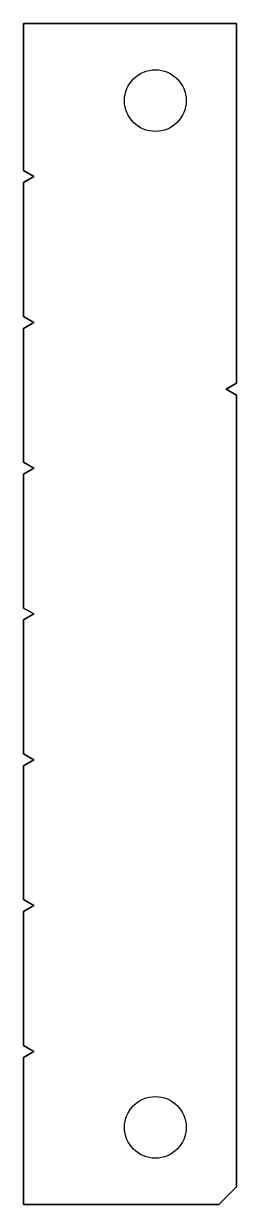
# Model space of a CAD drawing. Header units: inches. Extents: x -0.21 to 0, y -1.15 to 0.
import ezdxf

# ---------------------------------------------------------------- set-up
doc = ezdxf.new("R2010")
doc.units = ezdxf.units.IN
doc.layers.get('0').update_dxf_attribs({"linetype": 'CONTINUOUS'})

msp = doc.modelspace()

# ---------------------------------------------------------------- linework, layer by layer
for p, q in [((0, 0), (-0.2067, 0)), ((-0.2067, 0), (-0.2067, -0.1432)), ((-0.2067, -0.1432), (-0.2067, 0)), ((-0.2067, 0), (0, 0)), ((0, -0.3502), (0, 0)), ((0, 0), (0, -0.3502)), ((-0.2067, -0.1432), (-0.1967, -0.149)), ((-0.1967, -0.149), (-0.2067, -0.1432)), ((-0.1967, -0.149), (-0.2067, -0.1548)), ((-0.2067, -0.1548), (-0.1967, -0.149)), ((-0.2067, -0.1548), (-0.2067, -0.2852)), ((-0.2067, -0.2852), (-0.2067, -0.1548)), ((-0.2067, -0.2852), (-0.1967, -0.291)), ((-0.1967, -0.291), (-0.2067, -0.2852)), ((-0.1967, -0.291), (-0.2067, -0.2968)), ((-0.2067, -0.2968), (-0.1967, -0.291)), ((-0.2067, -0.2968), (-0.2067, -0.4272)), ((-0.2067, -0.4272), (-0.2067, -0.2968)), ((-0.01, -0.356), (0, -0.3502)), ((0, -0.3502), (-0.01, -0.356)), ((0, -0.3618), (-0.01, -0.356)), ((-0.01, -0.356), (0, -0.3618)), ((0, -1.133), (0, -0.3618)), ((0, -0.3618), (0, -1.133)), ((-0.2067, -0.4272), (-0.1967, -0.433)), ((-0.1967, -0.433), (-0.2067, -0.4272)), ((-0.1967, -0.433), (-0.2067, -0.4388)), ((-0.2067, -0.4388), (-0.1967, -0.433)), ((-0.2067, -0.4388), (-0.2067, -0.5692)), ((-0.2067, -0.5692), (-0.2067, -0.4388)), ((-0.2067, -0.5692), (-0.1967, -0.575)), ((-0.1967, -0.575), (-0.2067, -0.5692)), ((-0.1967, -0.575), (-0.2067, -0.5808)), ((-0.2067, -0.5808), (-0.1967, -0.575)), ((-0.2067, -0.5808), (-0.2067, -0.7112)), ((-0.2067, -0.7112), (-0.2067, -0.5808)), ((-0.2067, -0.7112), (-0.1967, -0.717)), ((-0.1967, -0.717), (-0.2067, -0.7112)), ((-0.1967, -0.717), (-0.2067, -0.7228)), ((-0.2067, -0.7228), (-0.1967, -0.717)), ((-0.2067, -0.7228), (-0.2067, -0.8532)), ((-0.2067, -0.8532), (-0.2067, -0.7228)), ((-0.2067, -0.8532), (-0.1967, -0.859)), ((-0.1967, -0.859), (-0.2067, -0.8532)), ((-0.1967, -0.859), (-0.2067, -0.8648)), ((-0.2067, -0.8648), (-0.1967, -0.859)), ((-0.2067, -0.8648), (-0.2067, -0.9952)), ((-0.2067, -0.9952), (-0.2067, -0.8648)), ((-0.2067, -0.9952), (-0.1967, -1.001)), ((-0.1967, -1.001), (-0.2067, -0.9952)), ((-0.1967, -1.001), (-0.2067, -1.0068)), ((-0.2067, -1.0068), (-0.1967, -1.001)), ((-0.2067, -1.0068), (-0.2067, -1.15)), ((-0.2067, -1.15), (-0.2067, -1.0068)), ((-0.017, -1.15), (0, -1.133)), ((0, -1.133), (-0.017, -1.15)), ((-0.2067, -1.15), (-0.017, -1.15)), ((-0.017, -1.15), (-0.2067, -1.15))]:
    msp.add_line(p, q)
for centre in [(-0.0787, -0.075), (-0.0787, -0.075), (-0.0787, -1.075), (-0.0787, -1.075)]:
    msp.add_circle(centre, 0.03)

doc.saveas('drawing.dxf')
